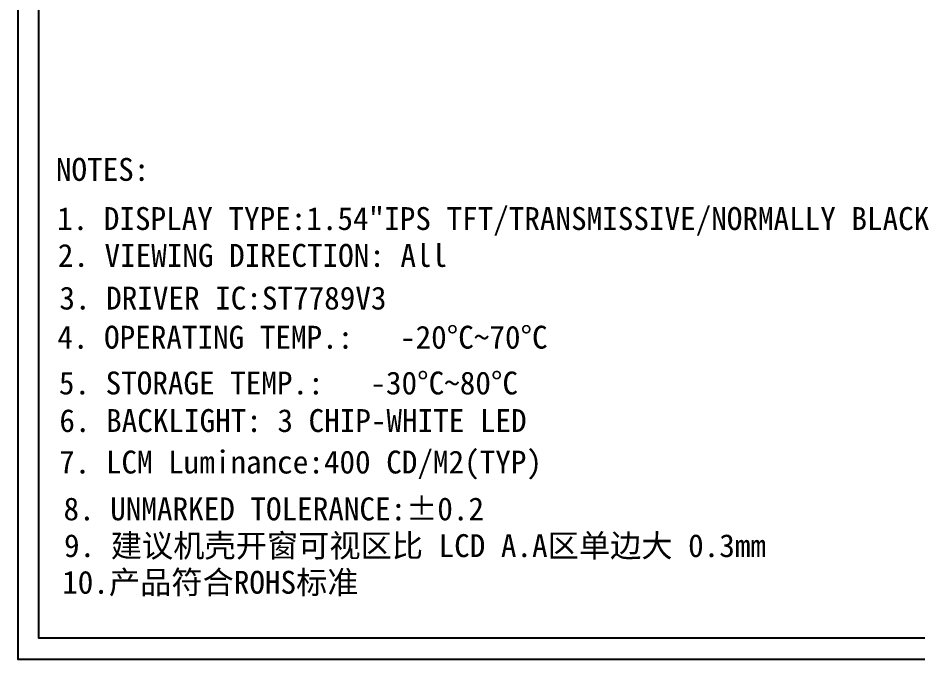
# Model space of a CAD drawing. Header units: millimetres. Extents: x 1279 to 1513, y 338 to 493.
# Drawn here: x 1279.2 to 1363.4, y 337.6 to 397.6 of the extents above; entities that cross this region are included whole.
import ezdxf

# ---------------------------------------------------------------- set-up
doc = ezdxf.new("R2010")
doc.units = ezdxf.units.MM
doc.layers.add('Frame', color=7, linetype='Continuous')
doc.layers.add('图框', color=7, linetype='Continuous', lineweight=0)
doc.styles.add('宋体', font='')
doc.styles.get('宋体').set_extended_font_data('SimSun')

msp = doc.modelspace()

# ---------------------------------------------------------------- linework, layer by layer
at = {"layer": 'Frame', "color": 7}
for points in [[(1512.884, 493.372), (1279.217, 493.372), (1279.217, 337.594), (1512.884, 337.594)], [(1510.937, 339.541), (1281.164, 339.541), (1281.164, 491.425), (1510.937, 491.425)]]:
    msp.add_lwpolyline(points, close=True, dxfattribs=at)

# ---------------------------------------------------------------- texts
at = {"color": 7, "insert": (1283.095, 372.459), "char_height": 2.14362, "width": 57.68579, "attachment_point": 1, "style": '宋体'}
msp.add_mtext('3. DRIVER IC:ST7789V3', dxfattribs=at)
at = {"layer": '图框', "style": '宋体'}
for s, height, p in [('NOTES:', 2.1436, (1282.768, 382.363)), ('1. DISPLAY TYPE:1.54"IPS TFT/TRANSMISSIVE/NORMALLY BLACK', 2.14362, (1282.881, 377.762)), ('2. VIEWING DIRECTION: All', 2.14362, (1282.945, 374.312)), ('4. OPERATING TEMP.:   -20%%DC~70%%DC', 2.14362, (1282.902, 366.654)), ('5. STORAGE TEMP.:   -30%%DC~80%%DC', 2.14362, (1283.046, 362.365)), ('6. BACKLIGHT: 3 CHIP-WHITE LED', 2.14362, (1283.093, 358.849)), ('7. LCM Luminance:400 CD/M2(TYP)', 2.14362, (1283.07, 354.964)), ('8. UNMARKED TOLERANCE:%%P0.2', 2.14362, (1283.48, 350.58)), ('9. 建议机壳开窗可视区比 LCD A.A区单边大 0.3mm', 2.14362, (1283.528, 347.139))]:
    msp.add_text(s, height=height, dxfattribs=at).set_placement(p)
at = {"layer": '图框', "insert": (1283.353, 345.85), "char_height": 2.14362, "width": 57.68579, "attachment_point": 1, "style": '宋体'}
msp.add_mtext('10.产品符合ROHS标准', dxfattribs=at)

doc.saveas('drawing.dxf')
